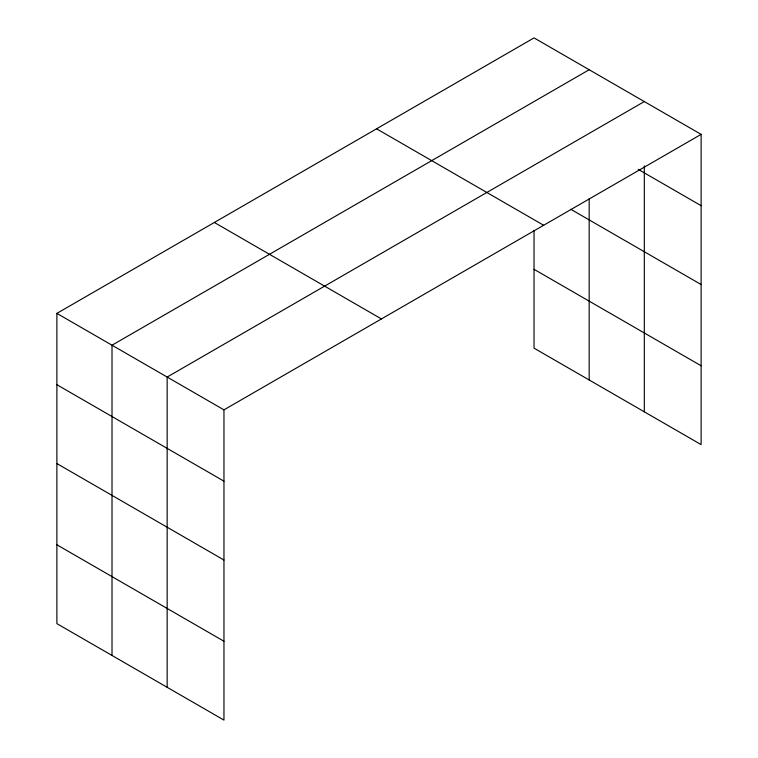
<?xml version="1.0" encoding="UTF-8"?>
<svg xmlns="http://www.w3.org/2000/svg" width="758" height="758" viewBox="0 0 758 758"><rect width="100%" height="100%" fill="white"/><g stroke="black" fill="none" stroke-linecap="round" stroke-linejoin="round"><path stroke-width="1.14" d="M701.122 134.365L534.039 37.9L56.878 313.386L56.878 623.635L223.961 720.1L223.961 409.851L701.122 134.365L701.122 444.614L534.039 348.149L534.039 230.451M589.174 69.736L112.013 345.212L112.013 655.471M644.309 101.563L167.158 377.048L167.158 687.298M638.189 169.347L701.122 205.683M570.793 209.293L701.122 284.534M376.574 128.813L543.657 225.278M534.039 269.308L701.122 365.773M214.343 222.473L381.426 318.938M56.878 313.386L223.961 409.851M56.878 384.704L223.961 481.169M56.878 463.555L223.961 560.02M56.878 544.784L223.961 641.249M644.309 165.869L644.309 411.821M589.174 198.719L589.174 379.985"/></g></svg>
